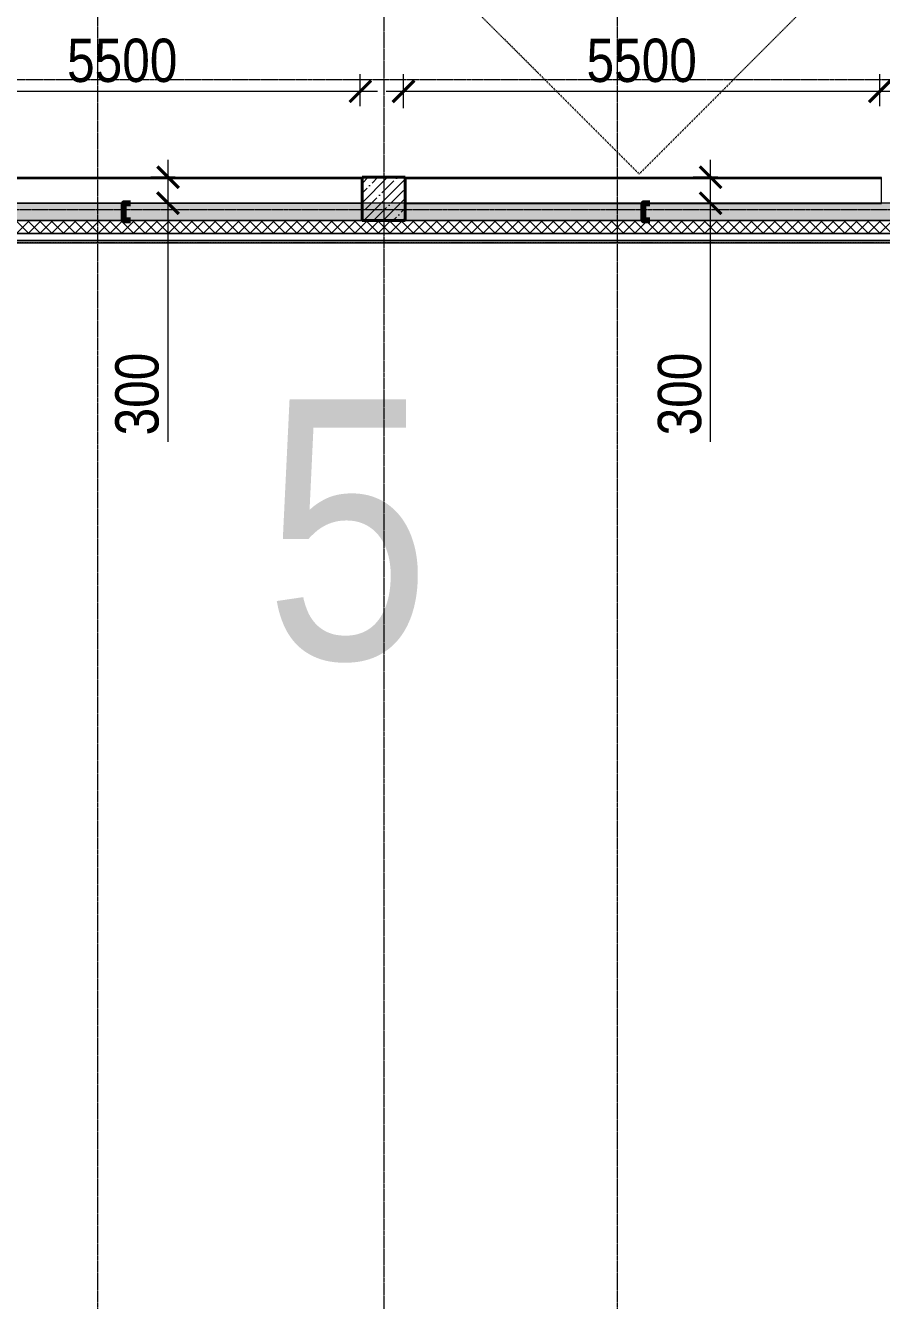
# Model space of a CAD drawing. Header units: millimetres. Extents: x -231292 to 573618, y -153144 to 564035.
# Drawn here: x 128792 to 138679, y 422302 to 437031 of the extents above; entities that cross this region are included whole.
import ezdxf

# ---------------------------------------------------------------- set-up
doc = ezdxf.new("R2010")
doc.units = ezdxf.units.MM
for name, pattern in [('CENTER2', [28.575, 19.05, -3.175, 3.175, -3.175]), ('DASHED', [19.05, 12.7, -6.35]), ('HIDDEN2', [4.7625, 3.175, -1.5875])]:
    doc.linetypes.add(name, pattern=pattern)
doc.layers.get('0').update_dxf_attribs({"color": 250})
doc.layers.get('Defpoints').update_dxf_attribs({"color": 250})
doc.layers.add('АР_Делит', color=250, linetype='Continuous', lineweight=0, plot=False)
for name, color, linetype, lineweight in [('АР_Колонны', 250, 'Continuous', 35), ('АР_Размеры обшивки', 250, 'Continuous', 5), ('АР_Стены ЖБ', 250, 'Continuous', 35), ('АР_Стены ПЕНОблок', 250, 'Continuous', 20), ('АР_Тонкая', 250, 'Continuous', 5), ('АР_Утеплитель', 250, 'Continuous', 0), ('АР_Штриховка', 250, 'Continuous', 0), ('Зашивка радиаторов тип 4 (акустик панели_мет.экран с перфор)', 250, 'Continuous', 0), ('КМ_Фахверки', 250, 'Continuous', 80), ('РД_Оси_100', 250, 'Continuous', 0)]:
    doc.layers.add(name, color=color, linetype=linetype, lineweight=lineweight)
doc.styles.add('style1', font='ARIALN.TTF')
doc.dimstyles.new('Dim200_ареал', dxfattribs={"dimscale": 100, "dimtxt": 5, "dimasz": 2.5, "dimexe": 2, "dimexo": 2, "dimgap": 1, "dimtad": 1, "dimzin": 12, "dimdsep": 46, "dimtxsty": 'style1', "dimblk": 'ARCHTICK', "dimcen": 3, "dimdle": 2, "dimclrd": 256, "dimclre": 256, "dimaunit": 1, "dimadec": 0, "dimazin": 3, "dimtfac": 1, "dimtmove": 1, "dimatfit": 3, "dimldrblk": 'OPEN30', "dimfxl": 5, "dimfxlon": 1, "dimtolj": 1, "dimtzin": 0, "dimlwd": 9, "dimlwe": 9, "dimarcsym": 0})

# ---------------------------------------------------------------- blocks, each defined once
blk = doc.blocks.new('Ф_пеноблок 200')
at = {"layer": 'КМ_Фахверки'}
blk.add_lwpolyline([(0, -75), (0, 0), (200, 0), (200, -75)], dxfattribs=at)
blk = doc.blocks.new('СОШ_2200_АР_ОСИ_М100_28.05.24')
at = {"layer": 'АР_Делит', "color": 5, "linetype": 'DASHED'}
blk.add_lwpolyline([(114955, 135155), (114955, -355), (93595.036, -355), (93595.036, 13855), (94145, 13855), (94145, 68320), (66055, 68320), (66055, 13857.73), (83455, 13857.73), (83455, -355), (45245, -355), (45245, 13145), (44695, 13145), (44695, 26755), (45245, 26755), (45245, 68320), (20455, 68320), (20455, 26755), (27955, 26755), (27955, 13145), (-355, 13145), (-355, 100855), (37145, 100855), (37145, 129155)], dxfattribs=at)
at = {"layer": 'РД_Оси_100', "linetype": 'CENTER2'}
for p, q in [((79200, -6155), (79200, 139938.679)), ((85200, -6155), (85200, 139938.679))]:
    blk.add_line(p, q, dxfattribs=at)
for points in [[(82500, 139938.679), (82500, -6155)], [(119910, 70200), (-5954.958, 70200)], [(95715.503, 68700), (-5454.958, 68700), (-5954.958, 68850)]]:
    blk.add_lwpolyline(points, dxfattribs=at)
blk = doc.blocks.new('_ArchTick')
at = {"color": 0, "linetype": 'ByBlock', "const_width": 0.15}
blk.add_lwpolyline([(-0.5, -0.5), (0.5, 0.5)], dxfattribs=at)
blk = doc.blocks.new('*D1007')
at = {"layer": 'Defpoints', "color": 0, "transparency": 16777216}
for p in [(133159, 436270), (133159, 435875), (138659, 435900)]:
    blk.add_point(p, dxfattribs=at)
at = {"layer": 'АР_Размеры обшивки', "lineweight": 9, "transparency": 16777216}
for p, q in [((133159, 436075), (133159, 436470)), ((138659, 436100), (138659, 436470)), ((138859, 436270), (132959, 436270))]:
    blk.add_line(p, q, dxfattribs=at)
at = {"layer": 'АР_Размеры обшивки', "lineweight": 9, "transparency": 16777216, "xscale": 250, "yscale": 250, "zscale": 250, "rotation": 180}
blk.add_blockref('_ArchTick', (133159, 436270), dxfattribs=at)
at = {"layer": 'АР_Размеры обшивки', "lineweight": 9, "transparency": 16777216, "xscale": 250, "yscale": 250, "zscale": 250}
blk.add_blockref('_ArchTick', (138659, 436270), dxfattribs=at)
at = {"layer": 'АР_Размеры обшивки', "color": 0, "transparency": 16777216, "insert": (135909, 436625), "char_height": 500, "attachment_point": 5, "style": 'style1'}
blk.add_mtext('\\A1;5500', dxfattribs=at)
blk = doc.blocks.new('_Open30')
at = {"color": 0, "linetype": 'ByBlock', "lineweight": -2}
for p, q in [((-1, 0.268), (0, 0)), ((0, 0), (-1, -0.268)), ((0, 0), (-1, 0))]:
    blk.add_line(p, q, dxfattribs=at)
blk = doc.blocks.new('*D1008')
at = {"layer": 'Defpoints', "color": 0, "transparency": 16777216}
for p in [(127159, 436270), (127159, 435869), (132659, 435900)]:
    blk.add_point(p, dxfattribs=at)
at = {"layer": 'АР_Размеры обшивки', "lineweight": 9, "transparency": 16777216}
for p, q in [((127159, 436069), (127159, 436470)), ((132659, 436100), (132659, 436470)), ((132859, 436270), (126959, 436270))]:
    blk.add_line(p, q, dxfattribs=at)
at = {"layer": 'АР_Размеры обшивки', "lineweight": 9, "transparency": 16777216, "xscale": 250, "yscale": 250, "zscale": 250, "rotation": 180}
blk.add_blockref('_ArchTick', (127159, 436270), dxfattribs=at)
at = {"layer": 'АР_Размеры обшивки', "lineweight": 9, "transparency": 16777216, "xscale": 250, "yscale": 250, "zscale": 250}
blk.add_blockref('_ArchTick', (132659, 436270), dxfattribs=at)
at = {"layer": 'АР_Размеры обшивки', "color": 0, "transparency": 16777216, "insert": (129909, 436625), "char_height": 500, "attachment_point": 5, "style": 'style1'}
blk.add_mtext('\\A1;5500', dxfattribs=at)
blk = doc.blocks.new('*D1009')
at = {"layer": 'Defpoints', "color": 0, "transparency": 16777216}
for p in [(130438, 435277), (130720, 435277), (130720, 434977)]:
    blk.add_point(p, dxfattribs=at)
at = {"layer": 'АР_Размеры обшивки', "lineweight": 9, "transparency": 16777216}
for p, q in [((130438, 434777), (130438, 435477)), ((130520, 435277), (130238, 435277)), ((130520, 434977), (130238, 434977)), ((130438, 432221), (130438, 434977))]:
    blk.add_line(p, q, dxfattribs=at)
at = {"layer": 'АР_Размеры обшивки', "lineweight": 9, "transparency": 16777216, "xscale": 250, "yscale": 250, "zscale": 250}
for p, rotation in [((130438, 435277), 90), ((130438, 434977), 270)]:
    blk.add_blockref('_ArchTick', p, dxfattribs=dict(at, rotation=rotation))
at = {"layer": 'АР_Размеры обшивки', "color": 0, "transparency": 16777216, "insert": (130082, 432773), "char_height": 500, "attachment_point": 5, "rotation": 90, "style": 'style1'}
blk.add_mtext('\\A1;300', dxfattribs=at)
blk = doc.blocks.new('*D986')
at = {"layer": 'Defpoints', "color": 0, "transparency": 16777216}
for p in [(136705, 435277), (136987, 435277), (136987, 434977)]:
    blk.add_point(p, dxfattribs=at)
at = {"layer": 'АР_Размеры обшивки', "lineweight": 9, "transparency": 16777216}
for p, q in [((136705, 434777), (136705, 435477)), ((136787, 435277), (136505, 435277)), ((136787, 434977), (136505, 434977)), ((136705, 432221), (136705, 434977))]:
    blk.add_line(p, q, dxfattribs=at)
at = {"layer": 'АР_Размеры обшивки', "lineweight": 9, "transparency": 16777216, "xscale": 250, "yscale": 250, "zscale": 250}
for p, rotation in [((136705, 435277), 90), ((136705, 434977), 270)]:
    blk.add_blockref('_ArchTick', p, dxfattribs=dict(at, rotation=rotation))
at = {"layer": 'АР_Размеры обшивки', "color": 0, "transparency": 16777216, "insert": (136349, 432773), "char_height": 500, "attachment_point": 5, "rotation": 90, "style": 'style1'}
blk.add_mtext('\\A1;300', dxfattribs=at)

msp = doc.modelspace()

# ---------------------------------------------------------------- hatches: boundary and pattern name
at = {"layer": 'АР_Штриховка', "linetype": 'Continuous', "lineweight": 5}
h = msp.add_hatch(dxfattribs=at)
h.set_pattern_fill('ANSI35', color=256, scale=25, style=0)
h.set_pattern_definition([(45, (50428.77, 366201.75), (-112.2532, 112.2532), []), (45, (50541.02, 366201.75), (-112.2532, 112.2532), [198.4375, -39.6875, 0, -39.6875])])
h.paths.add_polyline_path([(132678.768, 434776.753), (133178.768, 434776.753), (133178.768, 435276.753), (132678.768, 435276.753)], flags=0)
at = {"layer": 'АР_Штриховка', "linetype": 'Continuous', "lineweight": 0}
h = msp.add_hatch(dxfattribs=at)
h.set_pattern_fill('AR-CONC', color=256, style=0)
h.set_pattern_definition([(50, (50428.77, 366201.75), (182.18467, -15.93909), [19.05, -209.55]), (355, (50428.77, 366201.75), (-35.24342, 191.05685), [15.24, -167.64058]), (100.45144, (50443.95, 366200.42), (146.94125, 175.11775), [16.19, -178.09024]), (46.1842, (50428.77, 366252.55), (271.07904, -42.04233), [28.575, -314.325]), (96.63556, (50451.36, 366249.05), (237.40413, 247.4261), [24.285, -267.1356]), (351.18415, (50428.77, 366252.55), (237.40413, 247.4261), [22.86, -251.4597]), (21, (50454.17, 366239.85), (151.6144, -102.2652), [19.05, -209.55]), (326, (50454.17, 366239.85), (61.80203, 184.18797), [15.24, -167.64]), (71.45144, (50466.8, 366231.33), (213.41642, 81.92277), [16.19, -178.08994]), (37.5, (50428.77, 366201.75), (3.088603, 84.55504), [0, -165.608, 0, -170.18, 0, -168.275]), (7.5, (50428.77, 366201.75), (66.81966, 100.180575), [0, -97.028, 0, -161.798, 0, -64.135]), (327.5, (50372.126, 366201.75), (135.590595, -5.728744), [0, -63.5, 0, -198.12, 0, -262.89]), (317.5, (50346.73, 366201.75), (148.12918, 25.42649), [0, -82.55, 0, -131.572, 0, -186.69])])
h.paths.add_polyline_path([(144628.768, 434776.753), (144628.768, 434976.753), (125828.768, 434976.753), (125828.768, 434776.753)], flags=0)
h.paths.add_polyline_path([(122528.768, 434776.753), (122528.768, 434976.753), (121328.768, 434976.753), (121328.768, 434776.753)], flags=0)
h = msp.add_hatch(dxfattribs=at)
h.set_pattern_fill('ANSI37', color=256, scale=30, style=0)
h.set_pattern_definition([(45, (50428.77, 366201.75), (-67.35192, 67.35192), []), (135, (50428.77, 366201.75), (-67.35192, -67.35192), [])])
h.paths.add_polyline_path([(144628.768, 434626.753), (144628.768, 434776.753), (125828.768, 434776.753), (125828.768, 434626.753)], flags=0)
h.paths.add_polyline_path([(122528.768, 434626.753), (122528.768, 434776.753), (121328.768, 434776.753), (121328.768, 434626.753)], flags=0)
h = msp.add_hatch(dxfattribs=at)
h.set_pattern_fill('_U', color=256, style=0, pattern_type=0)
h.set_pattern_definition([(360, (50428.7677, 366201.7525), (-2e-16, 1), [])])
h.paths.add_polyline_path([(144628.768, 434521.753), (144628.768, 434546.753), (125828.768, 434546.753), (125828.768, 434521.753)], flags=0)
h.paths.add_polyline_path([(122528.768, 434521.753), (122528.768, 434546.753), (121328.768, 434546.753), (121328.768, 434521.753)], flags=0)

# ---------------------------------------------------------------- linework, layer by layer
msp.add_arc((137147.891, 436959.451), 350, 0, 0.0009527)
at = {"layer": 'АР_Колонны', "linetype": 'HIDDEN2', "lineweight": 25}
for p, q in [((132678.768, 435276.753), (133178.768, 435276.753)), ((132678.768, 434776.753), (132678.768, 435276.753)), ((133178.768, 435276.753), (133178.768, 434776.753)), ((133178.768, 434776.753), (132678.768, 434776.753))]:
    msp.add_line(p, q, dxfattribs=at)
at = {"layer": 'АР_Колонны', "linetype": 'Continuous', "lineweight": 35}
for p, q in [((133178.768, 435276.753), (132678.768, 435276.753)), ((132678.768, 435276.753), (132678.768, 434776.753)), ((133178.768, 434776.753), (133178.768, 435276.753)), ((132678.768, 434776.753), (133178.768, 434776.753))]:
    msp.add_line(p, q, dxfattribs=at)
at = {"layer": 'АР_Стены ЖБ', "linetype": 'Continuous', "lineweight": 40}
for p, q in [((133178.768, 435276.753), (132678.768, 435276.753)), ((132678.768, 435276.753), (132678.768, 434776.753)), ((133178.768, 434776.753), (133178.768, 435276.753)), ((132678.768, 434776.753), (133178.768, 434776.753))]:
    msp.add_line(p, q, dxfattribs=at)
at = {"layer": 'АР_Стены ПЕНОблок', "linetype": 'Continuous', "lineweight": 20}
for p, q in [((144628.768, 434976.753), (125828.768, 434976.753)), ((125828.768, 434776.753), (144628.768, 434776.753))]:
    msp.add_line(p, q, dxfattribs=at)
at = {"layer": 'АР_Тонкая', "linetype": 'DASHED', "lineweight": 0}
for p in [(128813.781, 442380.194), (142943.781, 442380.194)]:
    msp.add_line(p, (135878.781, 435315.194), dxfattribs=at)
at = {"layer": 'АР_Тонкая', "linetype": 'Continuous', "lineweight": 5}
for p, q in [((144628.768, 434626.753), (125828.768, 434626.753)), ((125828.768, 434546.753), (144628.768, 434546.753)), ((144628.768, 434546.753), (125828.768, 434546.753)), ((125828.768, 434521.753), (144628.768, 434521.753))]:
    msp.add_line(p, q, dxfattribs=at)
at = {"layer": 'АР_Утеплитель', "linetype": 'Continuous', "lineweight": 0}
for p, q in [((144628.768, 434776.753), (125828.768, 434776.753)), ((125828.768, 434626.753), (144628.768, 434626.753))]:
    msp.add_line(p, q, dxfattribs=at)
at = {"layer": 'Зашивка радиаторов тип 4 (акустик панели_мет.экран с перфор)', "linetype": 'Continuous', "lineweight": 0}
for p, q in [((132678.798, 435263.669), (127178.798, 435264.253)), ((127178.798, 435264.253), (132678.798, 435263.669)), ((132678.799, 435276.169), (127178.8, 435276.753)), ((132678.768, 434976.169), (132678.798, 435263.669)), ((132678.798, 435263.669), (132678.799, 435276.169)), ((133178.768, 434976.169), (133178.768, 435276.169)), ((138678.767, 435276.169), (133178.768, 435276.169)), ((138678.767, 435263.669), (133178.768, 435263.669)), ((133178.768, 435263.669), (138678.767, 435263.669)), ((138678.767, 434976.169), (138678.767, 435276.169)), ((127178.768, 434976.753), (132678.768, 434976.169)), ((133178.768, 434976.169), (138678.767, 434976.169))]:
    msp.add_line(p, q, dxfattribs=at)
at = {"layer": 'КМ_Фахверки', "lineweight": 5}
msp.add_lwpolyline([(144828.768, 434776.753), (116228.768, 434776.752), (116228.768, 379801.753), (144828.768, 379801.753), (144828.768, 434776.753)], dxfattribs=at)

# ---------------------------------------------------------------- block references
at = {"layer": 'КМ_Фахверки', "rotation": 90}
for p in [(129928.767, 434776.543), (135928.767, 434776.752)]:
    msp.add_blockref('Ф_пеноблок 200', p, dxfattribs=at)
at = {"layer": 'РД_Оси_100'}
msp.add_blockref('СОШ_2200_АР_ОСИ_М100_28.05.24', (50428.768, 366201.753), dxfattribs=at)

# ---------------------------------------------------------------- texts
at = {"layer": 'АР_Делит', "insert": (132512.739, 431190.253), "char_height": 3000, "width": 19035, "attachment_point": 5, "style": 'style1'}
msp.add_mtext('5', dxfattribs=at)
msp.add_mtext('5', dxfattribs=at)

# ---------------------------------------------------------------- dimensions: what is measured, and where the dimension line sits
at = {"layer": 'АР_Размеры обшивки'}
for base, p1, p2, picture, middle in [((127158.806, 436269.752), (132658.774, 435899.752), (127158.806, 435868.502), '*D1008', (129908.79, 436625.039)), ((133158.774, 436269.752), (138658.774, 435899.752), (133158.774, 435874.752), '*D1007', (135908.774, 436625.039))]:
    dim = msp.add_linear_dim(base=base, p1=p1, p2=p2, dimstyle='Dim200_ареал', override={"dimdec": 0}, dxfattribs=at)
    dim.commit()
    dim.dimension.update_dxf_attribs({"geometry": picture, "text_midpoint": middle})
for base, p1, p2, picture, middle in [((130437.778, 435276.5), (130719.778, 434976.5), (130719.778, 435276.5), '*D1009', (130135.135, 432773.031)), ((136704.778, 435276.5), (136986.778, 434976.5), (136986.778, 435276.5), '*D986', (136402.135, 432773.031))]:
    dim = msp.add_linear_dim(base=base, p1=p1, p2=p2, angle=90, dimstyle='Dim200_ареал', override={"dimdec": 0}, dxfattribs=at)
    dim.commit()
    dim.dimension.update_dxf_attribs({"geometry": picture, "text_midpoint": middle, "dimtype": 160})

doc.saveas('drawing.dxf')
